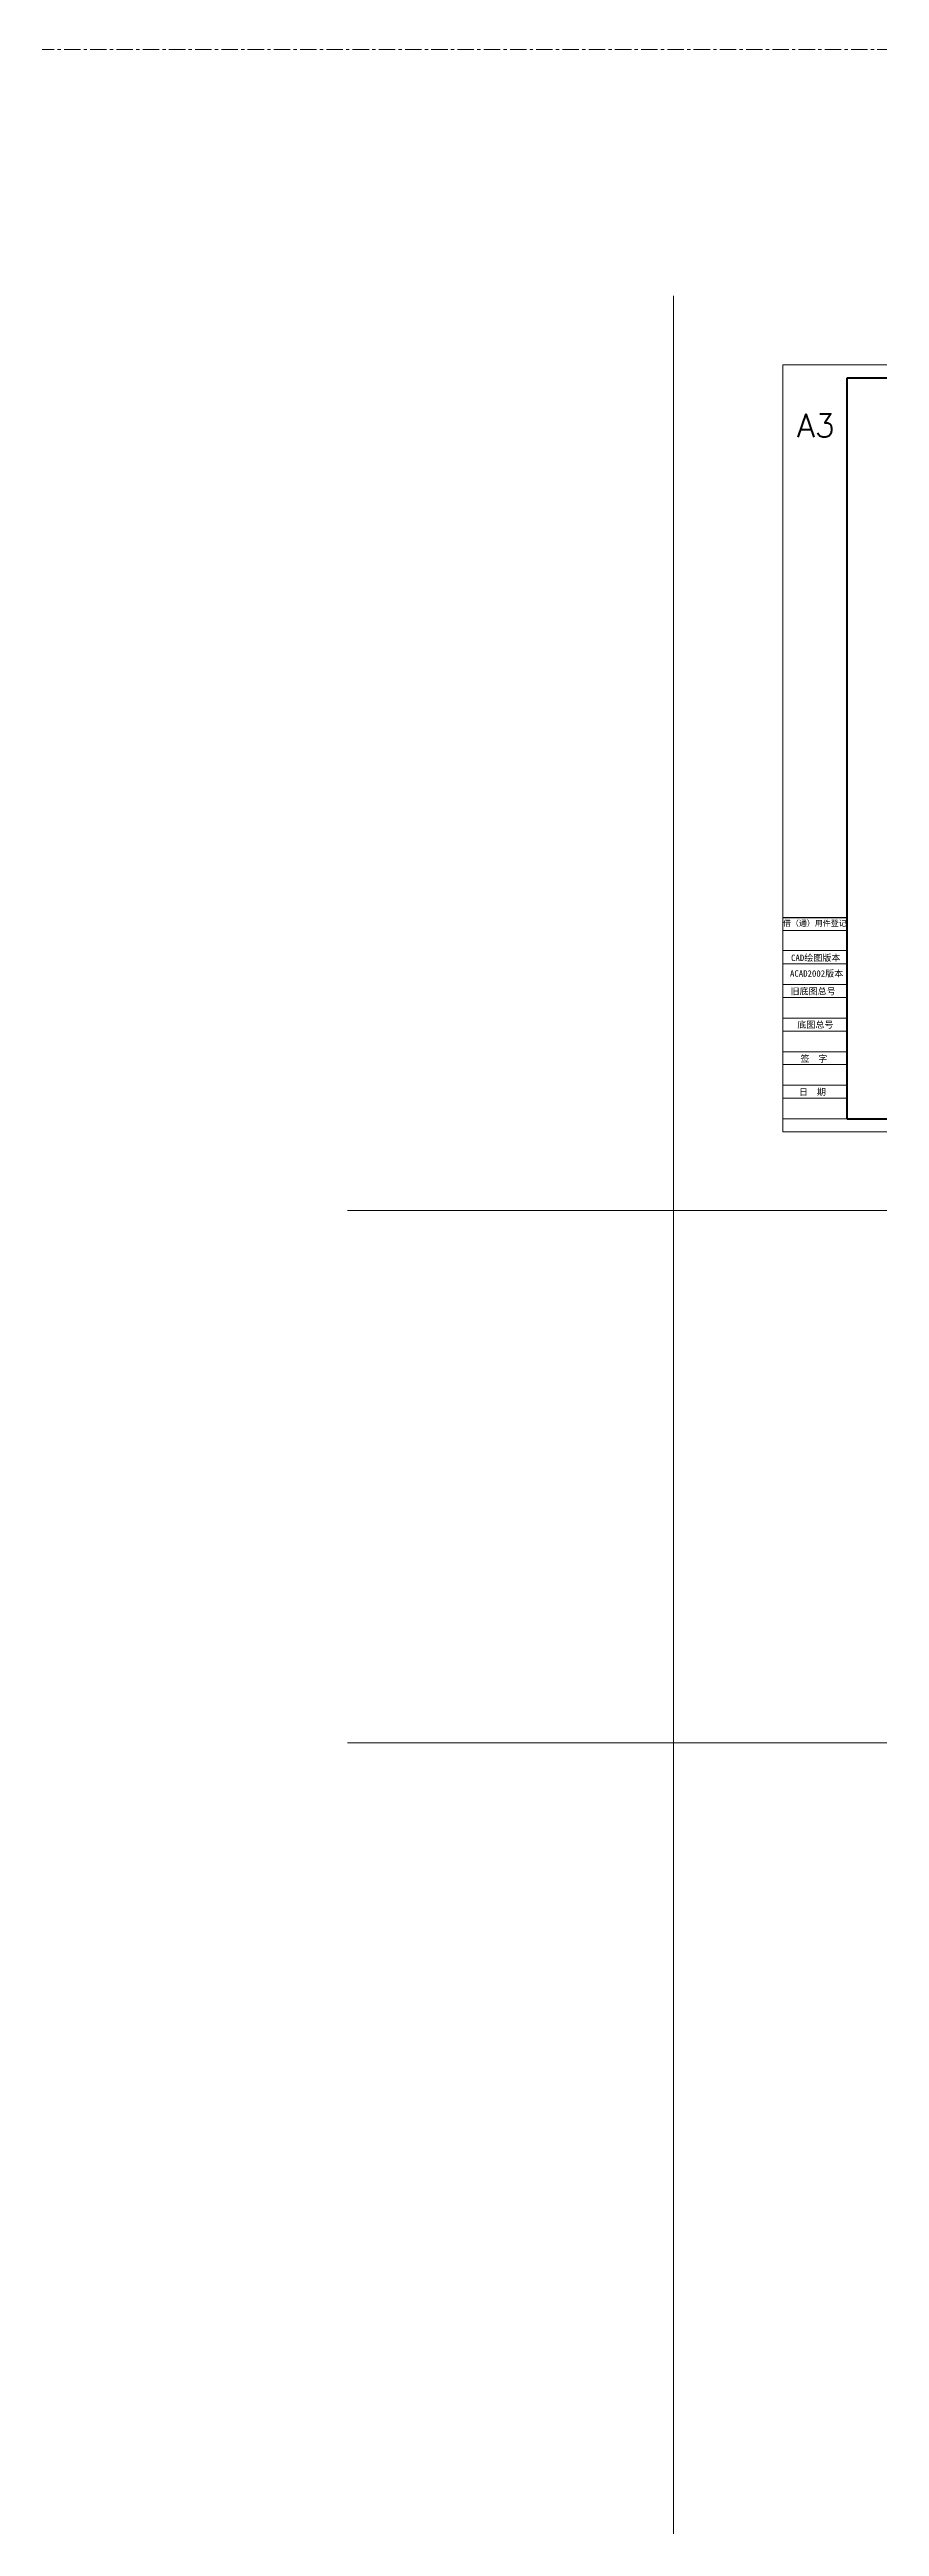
# Model space of a CAD drawing. Header units: millimetres. Extents: x 2517 to 6633, y 792 to 3241.
# Drawn here: x 2996.7 to 3157.4, y 1286.3 to 1766 of the extents above; entities that cross this region are included whole.
import ezdxf

# ---------------------------------------------------------------- set-up
doc = ezdxf.new("R2010")
doc.units = ezdxf.units.MM
doc.linetypes.add('CENTER', pattern=[50.8, 31.75, -6.35, 6.35, -6.35])
for name, color, linetype, lineweight in [('中心线', 1, 'CENTER', 9), ('实线', 7, 'Continuous', 25), ('尺寸标注', 2, 'Continuous', 9), ('引导线', 6, 'Continuous', 9), ('文本', 3, 'Continuous', 15), ('粗实线', 9, 'Continuous', 50)]:
    doc.layers.add(name, color=color, linetype=linetype, lineweight=lineweight)
doc.styles.add('st', font='txt.shx')
doc.styles.get("Standard").update_dxf_attribs({"font": 'simfang.ttf'})

msp = doc.modelspace()

# ---------------------------------------------------------------- linework, layer by layer
at = {"layer": '中心线', "ltscale": 0.1}
msp.add_line((2516.9015, 1765.979), (4431.2233, 1765.979), dxfattribs=at)
at = {"layer": '实线'}
for p, q in [((3138.6726, 1597.8868), (3151.1726, 1597.8868)), ((3151.1726, 1558.8868), (3151.1726, 1586.8868)), ((3151.1726, 1586.8868), (3151.1726, 1558.8868))]:
    msp.add_line(p, q, dxfattribs=at)
at = {"layer": '尺寸标注', "ltscale": 0.2}
for p, q in [((3117.5189, 792.4263), (3117.5189, 1718.264)), ((3054.3981, 1541.131), (3645.4033, 1541.131)), ((3054.3981, 1438.0325), (3645.4033, 1438.0325))]:
    msp.add_line(p, q, dxfattribs=at)
at = {"layer": '引导线'}
for p, q in [((3138.6726, 1704.8868), (3348.6726, 1704.8868)), ((3138.6726, 1556.3868), (3138.6726, 1704.8868)), ((3151.1726, 1595.3868), (3138.6726, 1595.3868)), ((3151.1726, 1591.4671), (3138.6726, 1591.4671)), ((3151.1726, 1588.8868), (3138.6726, 1588.8868)), ((3151.1726, 1584.8868), (3138.6726, 1584.8868)), ((3151.1726, 1582.3868), (3138.6726, 1582.3868)), ((3151.1726, 1578.3868), (3138.6726, 1578.3868)), ((3151.1726, 1575.8868), (3138.6726, 1575.8868)), ((3151.1726, 1571.8868), (3138.6726, 1571.8868)), ((3151.1726, 1569.3868), (3138.6726, 1569.3868)), ((3151.1726, 1565.3868), (3138.6726, 1565.3868)), ((3151.1726, 1562.8868), (3138.6726, 1562.8868)), ((3151.1726, 1558.8868), (3138.6726, 1558.8868)), ((3138.6726, 1556.3868), (3348.6726, 1556.3868))]:
    msp.add_line(p, q, dxfattribs=at)
at = {"layer": '粗实线'}
for p, q in [((3151.1726, 1558.8868), (3151.1726, 1702.3868)), ((3151.1726, 1702.3868), (3346.1726, 1702.3868)), ((3151.1726, 1558.8868), (3346.1726, 1558.8868))]:
    msp.add_line(p, q, dxfattribs=at)

# ---------------------------------------------------------------- texts
at = {"layer": '实线', "ltscale": 0.2, "insert": (3141.3934, 1695.4147), "char_height": 4.5, "width": 12.5, "attachment_point": 1, "style": 'st'}
msp.add_mtext('A3', dxfattribs=at)
at = {"layer": '文本', "ltscale": 0.2, "attachment_point": 5}
for s, insert, char_height, width in [('借（通）用件登记', (3144.8788, 1596.6898), 1.1, 25.5643), ('CAD绘图版本', (3145.0564, 1589.9843), 1.25, 37.898509), ('ACAD2002版本', (3145.2278, 1586.9487), 1.25, 29.254759), ('旧底图总号', (3144.5513, 1583.5168), 1.25, 33.094214), ('底图总号', (3144.998, 1577.0507), 1.25, 7.2558), ('签  字', (3144.6928, 1570.4703), 1.25, 7.2558), ('日  期', (3144.4136, 1564.0015), 1.25, 7.2558)]:
    msp.add_mtext(s, dxfattribs=dict(at, insert=insert, char_height=char_height, width=width))

doc.saveas('drawing.dxf')
